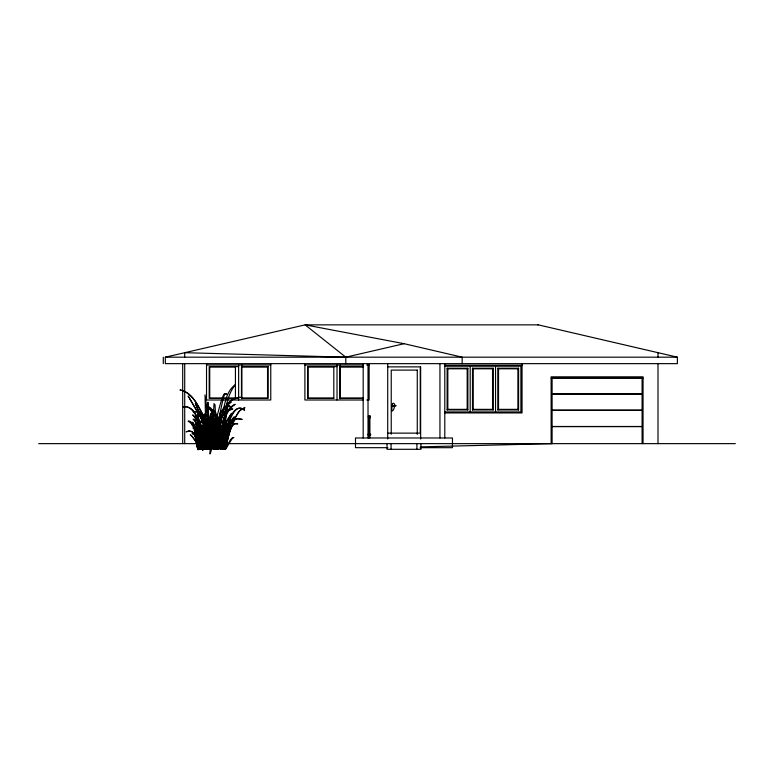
<?xml version="1.0" encoding="UTF-8"?>
<svg xmlns="http://www.w3.org/2000/svg" width="774" height="774" viewBox="0 0 774 774"><rect width="100%" height="100%" fill="white"/><g stroke="black" fill="none" stroke-linecap="round" stroke-linejoin="round"><path stroke-width="1.16" d="M203.978 429.222L203.069 449.191L203.514 445.747M206.774 431.118L206.832 420.65L205.632 433.111M207.79 408.15L207.896 402.19L208.719 416.702L207.993 432.231M203.881 430.46L203.833 438.442M207.674 435.627L207.045 446.163M207.713 433.237L206.774 407.646L205.023 394.895L205.749 427.587M205.052 444.237L204.829 449.172L205.439 444.711M220.203 443.512L220.251 449.191L220.958 445.901M222.796 438.684L222.864 436.43M223.725 423.02L223.173 432.56M225.66 435.501L226.26 423.533L226.772 434.862L225.282 449.288C227.72 440.164 225.466 427.383 233.332 420.795C225.737 427.432 227.972 439.951 225.428 448.93L220.638 430.731M203.891 429.435L203.968 427.229M208.148 444.934L207.867 449.191L208.032 431.447L209.125 423.601L208.293 449.201L208.042 445.147M208.225 442.593L208.312 440.242M225.495 440.116L225.457 449.191L224.083 444.982M210.876 419.576L210.344 415.058L209.251 421.008M207.103 411.884L207.693 407.347L208.167 411.942M198.434 442.438L194.342 434.001L191.681 431.466L189.02 430.934L186.253 431.834L189.088 431.021L191.768 431.621L194.371 434.243L201.25 449.123L205.594 437.484M221.509 428.651L221.625 426.3M207.606 411.584L207.035 422.024M207.809 435.636L207.064 449.22L206.29 449.133L205.391 440.803M201.114 446.84L201.356 449.191L201.25 446.762M209.028 446.685L208.574 449.21L208.09 445.882M209.164 444.315L209.309 441.944M209.444 439.574L209.58 437.194M199.682 448.668C198.86 425.864 196.48 428.506 199.411 448.736L194.971 436.439L193.897 434.272L192.136 433.517L194.235 434.311C198.792 438.2 198.308 459.195 201.879 443.038M204.907 443.386L204.829 449.288L202.227 436.826M205.236 438.703L205.478 435.191M217.359 438.848L216.865 449.191L217.813 444.644M208.757 445.04L209.028 441.519L210.064 449.133L211.167 442.351L213.16 436.178M206.852 448.475L206.397 449.152L207.713 444.934M220.88 444.237L222.061 449.191L222.777 436.401M209.783 433.643L210.78 421.898L209.619 421.578L212.057 422.739M216.169 436.923L215.307 449.181L210.731 425.661L207.538 415.27L210.596 425.255L215.307 449.181L213.924 442.863M223.85 445.843L223.676 449.191L224.46 445.95M210.122 424.162L211.176 413.084L209.493 423.823M204.762 430.131L203.069 449.191L203.339 445.718M226.743 434.311L227.846 426.551M201.675 438.974L204.22 424.104L206.581 419.044L204.684 426.755M223.251 438.49L221.935 449.201L224.267 441.393M201.414 446.443L201.308 449.191L208.661 439.139M201.685 444.121L203.059 438.452M206.223 437.91L206.745 433.382M217.049 445.621L216.865 449.191L217.562 445.727M217.494 442.138L217.784 439.826M221.799 429.986L222.825 423.049M224.866 425.468L227.498 406.369L223.047 432.956M216.41 440.213L215.549 449.181M202.759 440.928L203.069 438.81M223.957 419.46L227.034 407.917L229.123 405.76L230.517 406.65L231.165 408.179L229.327 406.002L227.14 406.205M201.675 446.83L201.221 449.191L201.492 447.024M222.554 444.818L222.032 449.191L221.161 445.776M222.893 442.651L223.841 438.336M205.468 443.463L204.762 449.191L204.162 445.427M213.943 444.121L213.247 449.181L212.985 443.841M215.124 448.475L215.327 449.181L217.3 437.62M222.041 439.361L222.602 435.956M201.782 446.743L201.221 449.191L200.534 444.982M213.972 444.76L213.208 449.172L211.718 443.55M214.737 440.338L215.114 438.132M204.249 423.61L204.578 421.791M205.178 446.617L204.829 449.172L205.632 445.66M198.725 444.092L197.844 449.191L197.631 444.102M201.84 446.821C201.134 458.682 200.089 425.923 201.066 427.267L202.101 426.387L203.523 427.229L202.691 426.271L202.024 427.054L201.646 430.286L201.956 442.08L201.356 449.191L200.398 444.411M203.756 443.492L204.162 441.267M204.588 438.964C206.406 432.869 207.384 425.061 213.102 421.298C208.748 423.862 208.09 429.551 206.3 433.817M216.139 444.798C213.489 462.03 217.107 425.487 220.696 424.926L219.284 428.254L215.307 449.181L213.711 443.521M211.892 439.758L215.511 415.135L215.066 404.957L214.021 403.641L213.092 421.859L210.18 439.39L209.841 449.181L217.494 425.932M224.237 445.708L223.676 449.191L224.673 445.689M198.85 443.957C197.505 465.842 198.241 419.073 188.043 421.143C197.08 425.777 194.709 440.242 197.699 448.775C195.629 442.302 196.335 429.851 192.407 422.159C196.074 424.268 196.325 436.826 197.399 442.167M216.633 428.873L217.059 426.697M211.66 440.938L209.841 449.181L211.06 441.925L218.8 419.982L222.448 414.903L225.389 414.777L223.792 414.574L222.07 415.812L218.258 423.862M208.661 433.169L210.915 421.772L212.676 416.635L213.982 415.116L211.66 410.326L209.067 408.285L212.318 412.803L214.079 420.176M231.126 427.48L226.888 441.461L225.408 449.191L232.568 438.074L233.874 437.533C227.846 437.416 225.379 458.556 224.218 443.802M205.071 434.756L204.094 438.8M203.63 445.379L202.691 449.191L201.337 440.919M203.833 444.982C198.608 465.813 210.518 421.22 213.866 422.507C216.681 421.114 215.985 421.298 213.547 422.507C207.819 428.041 206.716 436.749 204.065 443.937M216.652 441.325L215.162 449.181L214.679 439.351M203.194 448.794C205.536 442.902 205.245 429.183 211.525 424.055C202.527 424.703 205.033 468.251 201.327 440.522M219.439 435.714C225.35 419.963 224.431 397.536 235.499 384.601C222.815 393.356 224.789 413.432 219.381 426.571M217.639 424.268L223.318 397.739L224.799 394.063L226.027 393.598L226.637 394.179L224.712 393.54C218.819 396.211 199.469 502.674 217.126 426.551M208.738 426.619L212.115 416.712M206.513 432.569L206.774 449.21L208.748 441.045M220.871 445.805L220.251 449.191L218.771 443.57M221.886 441.47L223.376 435.81M216.265 429.696L216.943 426.861M217.91 423.978L220.087 415.744L217.823 423.339M220.987 442.293L221.954 449.201L223.493 443.473M209.309 438.732L212.376 427.151M205.894 444.653L204.762 449.191L203.562 441.79M213.508 439.99L211.544 449.191L216.846 433.837M202.043 446.55L201.356 449.172L201.956 447.062M202.42 445.137L203.136 442.293M208.525 440.522L206.552 449.191L209.164 440.716M217.204 441.528L215.462 449.055M223.696 443.599L223.541 444.092L224.17 442.177M202.178 446.095C201.085 457.985 198.754 429.367 196.267 428.738L194.758 427.712L193.113 428.206L195.212 427.693L197.022 428.699C202.237 431.253 198.947 462.775 203.504 442.177M219.497 435.598C223.115 424.897 225.021 410.926 235.209 404.289C227.488 407.308 224.895 416.306 221.896 423.243M208.68 447.12C207.925 456.012 205.507 432.821 202.062 431.089C206.223 436.033 206.455 443.086 208.119 449.075L210.083 434.185L212.066 430.499L210.857 433.74L208.032 449.191L206.861 445.95M209.232 445.079L210.054 442.022M224.915 440.822L227.556 431.94L229.075 431.002L227.024 431.863L225.747 434.765L222.061 449.191L228.224 432.405L226.482 435.646M220.232 442.834L218.471 449.172L216.875 438.094M220.464 442.022L218.52 449.191L218.916 435.307L218.142 419.16L215.395 411.923L211.882 409.533L214.621 411.855L216.797 418.976L218.52 449.191L218.394 442.825M221.122 446.114L220.28 449.162L218.616 444.876M224.741 435.114L230.739 419.692L226.608 432.55M224.537 441.944C221.316 460.704 218.713 436.062 218.81 431.05C222.419 435.24 220.164 461.207 223.976 441.838M223.918 442.167L222.061 449.191L221.248 445.64M225.457 448.61L225.476 449.172L223.812 444.083M214.359 436.323L215.008 434.166M209.232 446.724L208.574 449.21L208.748 442.012L208.293 449.201L207.8 445.863M210.112 443.705L208.574 449.21L207.925 438.49M212.105 437.262L213.43 432.956M209.551 445.185L210.247 442.922M212.095 442.505L209.841 449.181L211.718 442.718M225.853 441.693L226.521 439.564M211.979 425.777L209.619 433.179L207.035 449.055M218.703 433.237L222.796 423.755L222.225 424.229M219.632 426.435L221.103 421.888M222.699 440.406L223.396 438.239M205.323 427.025L206.29 424.394M208.777 424.123L209.531 421.878M209.309 439.796L210.073 437.513M210.838 435.22L211.612 432.937M224.924 438.848L229.965 424.413L233.642 419.963L237.695 418.599L242.194 419.421L237.686 418.744L233.661 420.224L230.13 424.781L224.963 439.235M216.536 435.839L218.007 431.524M220.842 440.909L223.831 433.179M209.212 441.654L206.552 449.191L206.774 440.638L204.365 413.877L204.046 426.174L205.129 438.568M220.851 421.656L218.916 426.822M214.059 437.726L215.143 434.601M216.227 431.476L217.678 427.306M220.909 440.658L222.486 436.101M209.938 439.535L210.663 437.484M218.858 423.978L224.005 409.485M226.714 428.332C229.365 421.917 234.87 401.677 244.574 410.239C233.593 401.396 228.011 423.339 224.963 430.373M212.124 442.97L209.899 449.172L206.397 436.788M200.747 445.901L199.576 448.997M221.645 417.776L218.558 425.555M217.31 431.679L218.055 428.999M224.818 439.69L226.085 436.468M214.485 427.103L215.336 424.994M204.578 419.585L202.672 429.502L202.923 449.162L201.975 445.892M209.328 438.539L211.728 432.608M228.03 433.73C229.714 429.947 232.074 421.898 237.715 423.92C232.21 421.956 230.352 430.247 228.523 433.711M216.807 429.793L217.688 427.674M203.949 437.842L205.187 434.901M202.314 441.925L203.146 439.98M203.968 438.045L207.848 429.338M209.58 439.748L210.422 437.803M233.09 422.149L238.228 412.261L240.878 409.688L244.923 407.608L239.737 410.675L235.325 417.37L228.756 434.417L225.418 449.191L223.638 443.899L221.083 440.038M227.246 427.461L227.643 426.542M206.029 432.995L207.732 429.193M214.243 437.697L216.217 433.343M215.772 422.236L217.184 419.131M200.921 439.651L203.069 449.162L200.805 439.777M221.857 430.383L223.86 426.561M221.219 430.025L222.186 427.993M201.472 435.172L204.471 430.228M218.578 417.767L225.128 406.582M201.685 434.514L204.336 430.315M224.199 430.547L216.797 449.162L214.166 439.468L209.106 428.332L204.907 423.301L200.118 421.462L204.694 423.262L208.748 428.303L213.837 439.564L216.913 449.152L216.807 439.332L214.804 429.444L216.788 449.191L213.837 439.139M222.883 434.959L223.967 432.811M212.521 432.937L213.895 430.267M213.721 428.796L215.211 425.942M218.79 420.253L221.857 415.29M214.901 419.74L216.381 417.225L215.462 418.202M218.016 420.446L223.415 413.055M206.822 435.346L212.376 426L206.048 436.497M224.179 429.56C218.152 433.634 217.707 463.703 213.972 439.98M209.154 421.017L213.053 416.306M205.149 425.468L206.31 423.639M219.632 414.042L225.041 405.808M224.654 429.638L227.498 425.613L230.12 424.104L227.13 425.623L225.36 427.674M224.189 413.674L226.24 409.968L224.934 412.049M225.437 423.852L231.571 413.248L224.982 423.484M217.794 423.397L220.774 418.879M225.476 429.947L229.394 424.278L233.738 421.82L229.52 424.055L225.602 429.589M222.109 449.075L219.226 440.687M226.511 406.427L231.194 401.909L227.208 404.608M222.622 415.406L218.51 421.046M210.925 419.169L213.305 416.344M218.955 420.563L220.232 418.889M218.916 420.476L221.857 417.089L220.871 418.057M218.597 422.836L220.039 421.443L218.191 422.836M208.39 438.848C197.167 456.331 203.465 448.281 196.016 435.346C198.783 437.474 205.129 459.311 198.928 443.473M209.222 438.471L210.354 437.126L212.095 436.604L208.961 438.268M224.257 414.216C233.332 406.863 231.581 407.917 223.802 414.148M208.651 428.448L211.041 425.777L213.305 425.139L211.031 425.71L208.554 428.322M227.082 404.144L232.007 399.897L239.214 397.275M227.179 403.447L234.154 398.581L241.062 397.168M447.13 368.201L447.827 368.792L467.186 368.792L467.883 368.201L467.883 409.949L447.13 409.949L447.13 368.201L467.883 368.201M472.488 368.201L473.185 368.792L492.545 368.792L493.232 368.201L493.232 409.949L472.488 409.949L472.488 368.201L493.232 368.201M447.13 409.949L447.827 409.359L467.186 409.359L467.883 409.949M497.846 368.201L498.533 368.792L517.903 368.792L518.59 368.201L518.59 409.949L497.846 409.949L497.846 368.201L518.59 368.201M472.488 409.949L473.185 409.359L492.545 409.359L493.232 409.949M497.846 409.949L498.533 409.359L517.903 409.359L518.59 409.949M224.615 412.474C229.501 408.807 239.785 407.085 225.505 411.487M205.255 429.696L206.203 429.289L209.183 437.755L211.544 449.191L208.68 437.533L204.771 426.832M205.149 429.734L206.203 429.289M206.194 421.356L205.033 421.82L206.281 421.404M368.027 434.195L370.649 434.195L370.649 434.949L368.027 434.949M537.601 324.693L677.385 357.182L677.385 363.645L165.317 363.645L165.317 357.182L305.101 324.857L538.307 324.857M462.155 363.645L462.155 357.182L404.125 343.695L345.804 357.182L184.705 352.692L184.705 357.182M185.383 406.64L183.293 407.018C196.141 405.034 198.957 423.214 202.759 431.795M420.95 446.869L552.094 443.637L552.094 377.625L642.091 377.625L642.091 443.637M165.317 357.182L677.385 357.182M206.523 365.009L270.765 365.009M304.898 365.009L363.19 365.009M366.731 365.009L369.14 365.009M444.876 365.212L522.053 365.212M444.827 366.208L520.902 366.208L520.902 411.942L444.827 411.942M238.644 366.605L209.203 366.605L209.203 398.417L235.431 398.417L235.431 366.605M337.019 366.605L307.578 366.605L307.578 398.417L333.807 398.417L333.807 366.605M362.987 366.605L339.844 366.605L339.844 398.417L362.987 398.417M387.716 366.876L420.243 366.876L420.243 433.13L387.716 433.13M235.431 366.924L209.735 366.924L209.735 398.097L235.431 398.097M241.856 366.924L267.552 366.924L267.552 398.097L241.856 398.097M333.807 366.924L308.11 366.924L308.11 398.097L333.807 398.097M340.231 366.924L363.587 366.924M417.341 370.107L391.228 370.107L391.228 434.311M551.136 378.186L643.049 378.186M552.094 393.869L642.091 393.869M552.094 393.995L642.091 393.995M340.231 398.097L363.587 398.097M363.19 400.003L304.898 400.003L304.898 363.645M366.76 400.003L369.14 400.003L369.14 363.645M552.094 410.172L642.091 410.172M552.094 410.297L642.091 410.297M444.876 412.929L522.053 412.929L522.053 363.645M368.453 416.818L368.434 415.764A7.817 7.817 0 0 1 370.243 415.764L370.224 416.818M552.094 426.474L642.091 426.474M552.094 426.6L642.091 426.6M38.7 443.637L735.3 443.637M387.822 447.682L355.498 447.682L355.498 437.978L452.461 437.978L452.461 447.682L420.137 447.682M214.05 449.191L217.436 449.191M212.705 429.686L211.505 429.57L212.463 429.783M404.125 343.695L305.101 324.857L345.804 357.182L345.804 363.645M210.77 421.917L212.405 422.633M186.669 406.708C195.696 409.649 197.921 420.94 201.076 428.738M208.922 421.037L212.395 422.265M209.125 421.162L212.695 422.507L215.723 426.697M202.256 421.24L201.066 420.64L202.682 421.878M203.997 419.044L205.042 419.595M203.185 425.448L202.42 425.042L202.982 425.468M206.552 425.12L205.768 424.703L206.377 425.09M212.54 419.992L210.886 418.511L213.382 421.385M207.983 421.279L211.031 424.075L214.833 430.189M221.761 449.007L219.719 440.638M214.843 418.579L217.204 420.892M196.161 427.596L191.913 424.636C195.377 425.632 198.125 428.293 199.924 431.341M204.539 426.31L205.845 427.741M207.78 421.656L210.683 424.878M213.856 423.726L215.578 425.739M214.785 418.657L216.933 421.23M213.953 424.607L217.397 429.599M214.243 424.713L215.482 426.348M208.206 424.191L212.192 430.025M216.217 426.629L218.133 429.309M197.757 429.202L199.015 431.089M220.638 440.106L225.582 449.075L224.973 426.3L223.792 420.214L223.947 436.691L225.428 449.201L225.118 443.541L223.047 433.991L221.867 431.292L220.638 430.499L219.245 431.05L220.184 430.538L221.132 431.37L222.099 434.137L225.457 449.191L224.605 443.647M211.254 425.816L212.386 427.703M209.812 427.635L211.428 430.383M204.907 419.469C202.701 415.28 198.502 410.065 193.142 411.952C198.812 410.123 202.74 416.219 204.897 420.514M198.792 435.52L196.896 432.463L194.255 430.692L196.857 432.347L199.228 436.159L203.098 449.172M221.103 434.736L220.01 432.763L220.745 440.048M213.043 433.13L214.04 434.998M215.037 436.865L217.823 442.738M204.713 417.931C198.666 407.414 193.442 392.582 179.945 389.951C193.21 392.66 198.328 407.259 204.355 417.592M207.916 425.1L211.534 433.634M205.391 427.219L201.211 418.25L188.14 395.949L200.747 417.776L203.881 424.82M204.704 432.937L195.271 416.315C201.617 426.445 208.661 437.397 209.764 449.084L206.948 435.849M205.497 421.559L206.358 423.436M213.876 413.026L211.041 408.314L208.458 406.64L211.186 409.649L213.982 416.683M215.627 434.311L216.459 436.255M218.558 441.219L221.935 449.201L221.867 448.359M210.073 426.764L210.78 428.448M200.776 438.432L196.296 429.822L193.181 427.799L196.238 429.938L200.65 438.626M214.621 414.738L217.194 420.979M209.59 428.593L211.863 434.108M212.405 435.762L213.276 437.891M220.367 435.046L221.954 438.955M214.795 423.939L215.52 425.71M203.843 422.662L195.348 403.322L204.017 425.642M209.425 429.28L211.176 433.75M207.006 445.64L208.177 449.191L207.461 445.679M221.47 435.733L223.299 440.687M220.832 429.367L222.457 433.779M209.522 431.128L210.605 434.079M214.63 418.502L215.985 422.236M219.613 442.689L221.925 449.055M196.935 425.448L194.806 420.853L193.123 419.082L195.038 420.93L197.302 425.7M198.454 440.329L195.009 428.719L193.432 425.981L195.522 428.728L200.002 442.118M215.965 433.711L216.236 434.485M204.975 425.971L205.739 428.177M200.708 428.999L197.322 418.986L192.687 414.903L197.041 419.344L200.147 429.115M201.269 448.804L200.495 444.45M202.624 431.873C200.282 426.958 200.427 419.75 195.309 416.635C200.524 419.189 201.172 425.864 203.049 430.712M220.59 444.392L222.061 449.191L222.119 448.088M216.439 428.941L217.155 431.195M199.547 443.521C206.039 459.485 193.51 435.81 190.259 434.911C193.394 435.859 204.675 457.511 200.698 445.118M200.205 429.289L197.854 422.633L200.214 430.702M216.468 429.589L217.126 431.747M200.63 436.255L197.805 426.89L195.629 423.368L198.415 432.095M222.651 436.333L223.251 438.423M202.159 432.076L203.049 435.278M205.923 427.374L204.849 424.046L205.033 427.548M213.343 442.709L215.162 449.181L214.059 443.338M222.786 445.93L223.676 449.191L222.989 445.911M206.774 449.21L205.623 444.324M210.296 438.045L210.867 440.251M200.611 440.551L201.153 442.689M207.616 434.911L208.467 438.307M204.036 445.94L204.81 449.162L204.336 441.664M220.203 422.565L219.342 419.711L219.381 423.717M204.491 421.83L202.653 414.912L199.276 411.236L201.908 414.583L203.504 421.346M221.335 428.022L223.396 436.7M205.033 442.738L206.523 449.181L205.555 442.631M203.262 441.18L203.707 443.299M222.719 436.139L225.418 449.191L224.576 444.247M222.931 436.101L224.102 441.915M214.795 418.173L216.081 424.829M197.825 427.616L198.841 432.743M206.387 404.56L208.1 417.041L208.419 426.493M204.588 436.381L205.033 438.684M199.499 434.349L196.664 418.376L196.228 417.215L195.493 417.167C193.761 414.467 197.651 428.709 198.405 435.559M221.132 427.79L222.515 435.094M201.298 439.729L202.885 449.181L202.827 446.743M197.428 427.335L197.999 430.392M200.843 430.837L197.718 413.364L200.369 435.007M215.511 429.048L216.372 434.504M204.733 422.836L205.536 428.148M214.495 422.362L215.336 427.964M216.662 428.186L217.533 434.669M206.281 405.547L206.881 411.923M221.364 431.882L222.08 446.985M201.646 435.481L202.469 443.367M212.618 424.5L211.457 418.376L211.882 428.989M206.174 445.766L206.59 449.201L206.203 444.731M207.713 441.18L207.896 443.531M214.795 418.492L215.104 422.681M207.016 414.177L207.151 416.431M209.028 426.329L208.583 418.376M207.974 445.892L208.08 449.143L208.225 438.384M207.751 438.442L207.819 441.567M208.612 432.405L208.699 438.413M215.453 437.581L215.501 443.376M209.125 430.828L209.144 434.185M657.997 352.673L657.997 357.182M657.997 363.645L657.997 443.637M643.049 443.637L643.049 376.832L551.136 376.832L551.136 443.637M517.903 368.792L517.903 409.359M498.533 368.792L498.533 409.359M495.544 366.208L495.544 411.942M492.545 368.792L492.545 409.359M473.185 368.792L473.185 409.359M470.186 366.208L470.186 411.942M467.186 368.792L467.186 409.359M447.827 368.792L447.827 409.359M444.789 363.645L444.789 437.978M439.942 363.645L439.942 437.978M420.95 443.637L420.95 449.297L387.01 449.297L387.01 443.637M420.65 366.876L420.65 439.061M417.273 370.107L417.273 434.311M416.905 443.637L416.905 449.297M391.054 443.637L391.054 449.297M387.716 363.645L387.716 439.022M369.895 417.825L369.895 433.991M369.895 434.949L369.895 437.978M368.782 417.825L368.782 433.991M368.782 434.949L368.782 437.978M368.027 363.645L368.027 437.978M363.18 363.645L363.18 437.978M340.231 365.009L340.231 398.794M337.019 365.009L337.019 400.003M270.765 363.645L270.765 400.003L206.523 400.003L206.523 363.645M241.856 365.009L241.856 398.794M238.644 365.009L238.644 400.003M184.705 363.645L184.705 443.637M182.693 363.645L182.693 443.637M163.295 357.182L163.295 363.645M392.757 405.769C394.179 406.698 398.958 405.479 394.082 405.353C391.093 406.002 395.04 406.079 392.853 405.769M227.479 435.472L225.457 449.191L228.649 435.917C230.458 429.589 230.101 422.13 234.348 416.828C229.849 420.118 229.075 429.812 227.479 435.472M228.407 435.752L228.204 436.652L228.407 435.752M213.363 448.939L212.444 444.334L213.363 448.939M392.612 403.486C389.07 421.25 398.707 401.503 392.612 403.486M268.085 366.605L241.469 366.605L241.469 398.417L268.085 398.417L268.085 366.605M370.224 416.722L368.453 416.722L368.482 417.825L370.195 417.825L370.224 416.722"/></g></svg>
